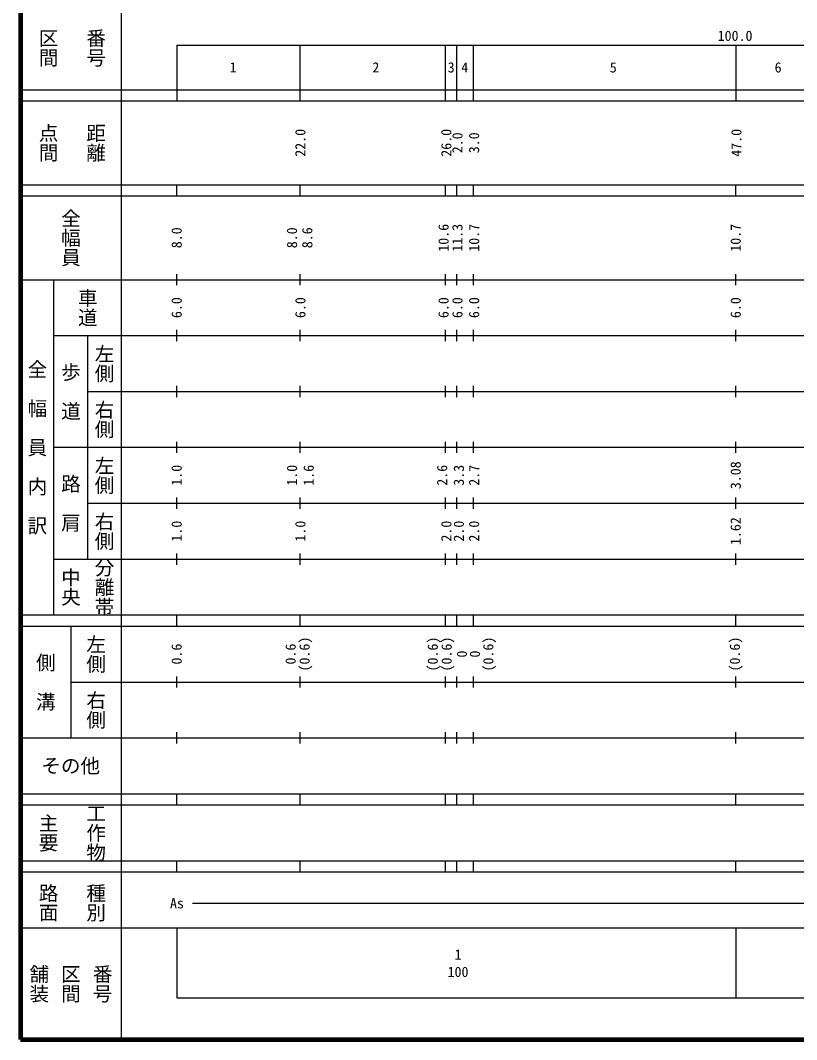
# Model space of a CAD drawing. Units: millimetres on the paper, enlarged 1000 times. Extents: x 40000 to 680000, y 20000 to 380000.
# Drawn here: x 40000 to 178854, y 20000 to 202409 of the extents above; entities that cross this region are included whole.
import ezdxf
from ezdxf.enums import TextEntityAlignment as Align

# ---------------------------------------------------------------- set-up
doc = ezdxf.new("R2010")
doc.units = ezdxf.units.MM
doc.header["$LTSCALE"] = 1000
doc.layers.add('M-TTL', color=2, linetype='Continuous', lineweight=140)
doc.layers.add('M-TTL-BAND', color=7, linetype='Continuous', lineweight=25)
doc.styles.add('@ＭＳ ゴシック', font='')
doc.styles.add('ＭＳ ゴシック', font='')
doc.styles.get('@ＭＳ ゴシック').set_extended_font_data('@MS Gothic')
doc.styles.get('ＭＳ ゴシック').set_extended_font_data('MS Gothic')

msp = doc.modelspace()

# ---------------------------------------------------------------- linework, layer by layer
at = {"layer": 'M-TTL'}
for p, q in [((40000, 380000), (40000, 20000)), ((40000, 20000), (680000, 20000))]:
    msp.add_line(p, q, dxfattribs=at)
at = {"layer": 'M-TTL-BAND'}
for p, q in [((58000, 370000), (58000, 20000)), ((68000, 198000), (579000, 198000)), ((68000, 198000), (68000, 188000)), ((90000, 198000), (90000, 188000)), ((116000, 198000), (116000, 188000)), ((118000, 198000), (118000, 188000)), ((121000, 198000), (121000, 188000)), ((168000, 198000), (168000, 188000)), ((40000, 190000), (579000, 190000)), ((40000, 188000), (579000, 188000)), ((40000, 173000), (579000, 173000)), ((68000, 171000), (68000, 173000)), ((90000, 173000), (90000, 171000)), ((116000, 173000), (116000, 171000)), ((118000, 173000), (118000, 171000)), ((121000, 173000), (121000, 171000)), ((168000, 171000), (168000, 173000)), ((40000, 171000), (579000, 171000)), ((68000, 155000), (68000, 157000)), ((90000, 157000), (90000, 155000)), ((116000, 157000), (116000, 155000)), ((118000, 157000), (118000, 155000)), ((121000, 157000), (121000, 155000)), ((168000, 155000), (168000, 157000)), ((40000, 156000), (579000, 156000)), ((46000, 96000), (46000, 156000)), ((46000, 146000), (579000, 146000)), ((52000, 146000), (52000, 106000)), ((68000, 145000), (68000, 147000)), ((90000, 147000), (90000, 145000)), ((116000, 147000), (116000, 145000)), ((118000, 147000), (118000, 145000)), ((121000, 147000), (121000, 145000)), ((168000, 145000), (168000, 147000)), ((68000, 135000), (68000, 137000)), ((90000, 137000), (90000, 135000)), ((116000, 137000), (116000, 135000)), ((118000, 137000), (118000, 135000)), ((121000, 137000), (121000, 135000)), ((168000, 135000), (168000, 137000)), ((52000, 136000), (579000, 136000)), ((46000, 126000), (579000, 126000)), ((68000, 125000), (68000, 127000)), ((90000, 127000), (90000, 125000)), ((116000, 127000), (116000, 125000)), ((118000, 127000), (118000, 125000)), ((121000, 127000), (121000, 125000)), ((168000, 125000), (168000, 127000)), ((68000, 115000), (68000, 117000)), ((90000, 117000), (90000, 115000)), ((116000, 117000), (116000, 115000)), ((118000, 117000), (118000, 115000)), ((121000, 117000), (121000, 115000)), ((168000, 115000), (168000, 117000)), ((52000, 116000), (579000, 116000)), ((46000, 106000), (579000, 106000)), ((68000, 105000), (68000, 107000)), ((90000, 107000), (90000, 105000)), ((116000, 107000), (116000, 105000)), ((118000, 107000), (118000, 105000)), ((121000, 107000), (121000, 105000)), ((168000, 105000), (168000, 107000)), ((40000, 96000), (579000, 96000)), ((68000, 94000), (68000, 96000)), ((90000, 96000), (90000, 94000)), ((116000, 96000), (116000, 94000)), ((118000, 96000), (118000, 94000)), ((121000, 96000), (121000, 94000)), ((168000, 94000), (168000, 96000)), ((40000, 94000), (579000, 94000)), ((49000, 94000), (49000, 74000)), ((49000, 84000), (579000, 84000)), ((68000, 83000), (68000, 85000)), ((90000, 85000), (90000, 83000)), ((116000, 85000), (116000, 83000)), ((118000, 85000), (118000, 83000)), ((121000, 85000), (121000, 83000)), ((168000, 83000), (168000, 85000)), ((68000, 73000), (68000, 75000)), ((90000, 75000), (90000, 73000)), ((116000, 75000), (116000, 73000)), ((118000, 75000), (118000, 73000)), ((121000, 75000), (121000, 73000)), ((168000, 73000), (168000, 75000)), ((40000, 74000), (579000, 74000)), ((40000, 64000), (579000, 64000)), ((68000, 62000), (68000, 64000)), ((90000, 64000), (90000, 62000)), ((116000, 64000), (116000, 62000)), ((118000, 64000), (118000, 62000)), ((121000, 64000), (121000, 62000)), ((168000, 62000), (168000, 64000)), ((40000, 62000), (579000, 62000)), ((40000, 52000), (579000, 52000)), ((68000, 50000), (68000, 52000)), ((90000, 52000), (90000, 50000)), ((116000, 52000), (116000, 50000)), ((118000, 52000), (118000, 50000)), ((121000, 52000), (121000, 50000)), ((168000, 50000), (168000, 52000)), ((40000, 50000), (579000, 50000)), ((70805, 44406), (565903, 44406)), ((40000, 40000), (579000, 40000)), ((68000, 40000), (68000, 27500)), ((168000, 40000), (168000, 27500)), ((68000, 27500), (579000, 27500))]:
    msp.add_line(p, q, dxfattribs=at)

# ---------------------------------------------------------------- texts
for s, height, rotation, style, p in [('番号', 2566, 270, '@ＭＳ ゴシック', (53500, 197500)), ('区間', 2566, 270, '@ＭＳ ゴシック', (45000, 197500)), ('点間', 2566, 270, '@ＭＳ ゴシック', (45000, 180500)), ('距離', 2566, 270, '@ＭＳ ゴシック', (53500, 180500)), ('22.0', 1833, 90, 'ＭＳ ゴシック', (90072, 180500)), ('26.0', 1833, 90, 'ＭＳ ゴシック', (116180, 180500)), ('47.0', 1833, 90, 'ＭＳ ゴシック', (168072, 180500)), ('2.0', 1833, 90, 'ＭＳ ゴシック', (118169, 180500)), ('3.0', 1833, 90, 'ＭＳ ゴシック', (121153, 180500)), ('全幅員', 2566, 270, '@ＭＳ ゴシック', (49000, 163500)), ('8.0', 1833, 90, 'ＭＳ ゴシック', (67943, 163500)), ('8.0', 1833, 90, 'ＭＳ ゴシック', (88580, 163500)), ('8.6', 1833, 90, 'ＭＳ ゴシック', (91315, 163500)), ('10.6', 1833, 90, 'ＭＳ ゴシック', (115683, 163500)), ('11.3', 1833, 90, 'ＭＳ ゴシック', (118169, 163500)), ('10.7', 1833, 90, 'ＭＳ ゴシック', (121153, 163500)), ('10.7', 1833, 90, 'ＭＳ ゴシック', (167943, 163500)), ('車道', 2566, 270, '@ＭＳ ゴシック', (52000, 151000)), ('6.0', 1833, 90, 'ＭＳ ゴシック', (67943, 151000)), ('6.0', 1833, 90, 'ＭＳ ゴシック', (90072, 151000)), ('6.0', 1833, 90, 'ＭＳ ゴシック', (115683, 151000)), ('6.0', 1833, 90, 'ＭＳ ゴシック', (118169, 151000)), ('6.0', 1833, 90, 'ＭＳ ゴシック', (121153, 151000)), ('6.0', 1833, 90, 'ＭＳ ゴシック', (167943, 151000)), ('左側', 2566, 270, '@ＭＳ ゴシック', (55000, 141000)), ('全\u3000幅\u3000員\u3000内\u3000訳', 2566, 270, '@ＭＳ ゴシック', (43000, 126000)), ('歩\u3000道', 2566, 270, '@ＭＳ ゴシック', (49000, 136000)), ('右側', 2566, 270, '@ＭＳ ゴシック', (55000, 131000)), ('左側', 2566, 270, '@ＭＳ ゴシック', (55000, 121000)), ('1.0', 1833, 90, 'ＭＳ ゴシック', (67943, 121000)), ('1.0', 1833, 90, 'ＭＳ ゴシック', (88580, 121000)), ('1.6', 1833, 90, 'ＭＳ ゴシック', (91564, 121000)), ('2.6', 1833, 90, 'ＭＳ ゴシック', (115434, 121000)), ('3.3', 1833, 90, 'ＭＳ ゴシック', (118418, 121000)), ('2.7', 1833, 90, 'ＭＳ ゴシック', (121153, 121000)), ('3.08', 1833, 90, 'ＭＳ ゴシック', (167943, 121000)), ('路\u3000肩', 2566, 270, '@ＭＳ ゴシック', (49000, 116000)), ('右側', 2566, 270, '@ＭＳ ゴシック', (55000, 111000)), ('1.62', 1833, 90, 'ＭＳ ゴシック', (167943, 111000)), ('1.0', 1833, 90, 'ＭＳ ゴシック', (67943, 111000)), ('1.0', 1833, 90, 'ＭＳ ゴシック', (90072, 111000)), ('2.0', 1833, 90, 'ＭＳ ゴシック', (116180, 111000)), ('2.0', 1833, 90, 'ＭＳ ゴシック', (118418, 111000)), ('2.0', 1833, 90, 'ＭＳ ゴシック', (121153, 111000)), ('分離帯', 2566, 270, '@ＭＳ ゴシック', (55000, 101000)), ('中央', 2566, 270, '@ＭＳ ゴシック', (49000, 101000)), ('左側', 2566, 270, '@ＭＳ ゴシック', (53500, 89000)), ('(0.6)', 1833, 90, 'ＭＳ ゴシック', (90818, 89000)), ('(0.6)', 1833, 90, 'ＭＳ ゴシック', (113750, 89000)), ('(0.6)', 1833, 90, 'ＭＳ ゴシック', (116237, 89000)), ('(0.6)', 1833, 90, 'ＭＳ ゴシック', (123696, 89000)), ('(0.6)', 1833, 90, 'ＭＳ ゴシック', (167791, 89000)), ('0.6', 1833, 90, 'ＭＳ ゴシック', (67943, 89000)), ('0.6', 1833, 90, 'ＭＳ ゴシック', (88332, 89000)), ('0', 1833, 90, 'ＭＳ ゴシック', (118972, 89000)), ('0', 1833, 90, 'ＭＳ ゴシック', (121291, 89000)), ('側\u3000溝', 2566, 270, '@ＭＳ ゴシック', (44500, 84000)), ('右側', 2566, 270, '@ＭＳ ゴシック', (53500, 79000)), ('主要', 2566, 270, '@ＭＳ ゴシック', (45000, 57000)), ('工作物', 2566, 270, '@ＭＳ ゴシック', (53500, 57000)), ('路面', 2566, 270, '@ＭＳ ゴシック', (45000, 44500)), ('種別', 2566, 270, '@ＭＳ ゴシック', (53500, 44500)), ('舗装', 2566, 270, '@ＭＳ ゴシック', (43333, 30000)), ('区間', 2566, 270, '@ＭＳ ゴシック', (49000, 30000)), ('番号', 2566, 270, '@ＭＳ ゴシック', (54667, 30000))]:
    msp.add_text(s, height=height, rotation=rotation, dxfattribs=dict(at, style=style)).set_placement(p, align=Align.MIDDLE_CENTER)
at = {"layer": 'M-TTL-BAND', "style": 'ＭＳ ゴシック'}
msp.add_text('100.0', height=1833, dxfattribs=at).set_placement((167844, 198195), align=Align.BOTTOM_CENTER)
for s, height, p in [('1', 1833, (78054, 194000)), ('2', 1833, (103582, 194000)), ('3', 1833, (117064, 194000)), ('4', 1833, (119495, 194000)), ('5', 1833, (146052, 194000)), ('6', 1833, (175544, 194000)), ('その他', 2566, (49000, 69000)), ('As', 1833, (68006, 44406)), ('1', 1833, (118288, 35238)), ('100', 1833, (118288, 32131))]:
    msp.add_text(s, height=height, dxfattribs=at).set_placement(p, align=Align.MIDDLE_CENTER)

doc.saveas('drawing.dxf')
